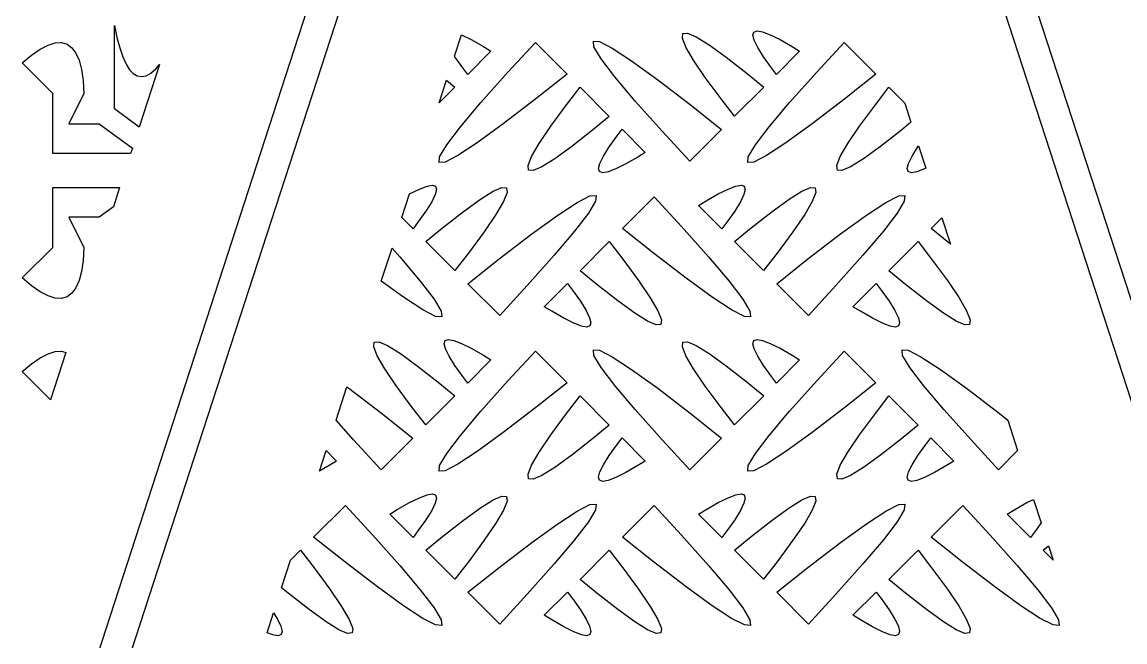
# Model space of a CAD drawing. Header units: metres. Extents: x 20 to 1108, y 20 to 251.
# Drawn here: x 500.8 to 607.9, y 90 to 150.3 of the extents above; entities that cross this region are included whole.
import ezdxf

# ---------------------------------------------------------------- set-up
doc = ezdxf.new("R2010")
doc.units = ezdxf.units.M

msp = doc.modelspace()

# ---------------------------------------------------------------- linework, layer by layer
for p, q in [((485.772, 20.0001), (560.772, 250.826)), ((563.926, 250.826), (488.926, 20)), ((638.926, 20), (563.926, 250.826)), ((567.081, 250.826), (642.081, 20.0001)), ((509.755, 141.835), (509.755, 149.904)), ((509.755, 149.904), (509.995, 148.753)), ((542.791, 146.944), (543.466, 149.025)), ((543.466, 149.025), (543.47, 149.024)), ((543.47, 149.024), (544.432, 148.542)), ((564.946, 148.682), (565, 149.13)), ((565, 149.13), (565.449, 149.172)), ((565.449, 149.172), (566.295, 148.806)), ((571.8, 148.983), (571.892, 149.287)), ((571.924, 148.482), (571.8, 148.983)), ((571.892, 149.287), (572.201, 149.396)), ((572.201, 149.396), (572.726, 149.308)), ((572.726, 149.308), (573.47, 149.024)), ((573.47, 149.024), (574.432, 148.542)), ((502.537, 147.616), (503.305, 148.013)), ((503.305, 148.013), (503.996, 148.226)), ((503.996, 148.226), (504.611, 148.255)), ((504.611, 148.255), (505.15, 148.101)), ((505.15, 148.101), (505.613, 147.762)), ((509.995, 148.753), (510.264, 147.734)), ((544.432, 148.542), (545.613, 147.864)), ((547.992, 145.367), (550.663, 148.259)), ((550.663, 148.259), (553.746, 145.177)), ((556.347, 147.836), (556.297, 148.39)), ((556.297, 148.39), (556.888, 148.351)), ((556.888, 148.351), (558.126, 147.716)), ((565.288, 147.824), (564.946, 148.682)), ((566.295, 148.806), (567.542, 148.031)), ((567.542, 148.031), (569.184, 146.846)), ((572.267, 147.782), (571.924, 148.482)), ((574.432, 148.542), (575.613, 147.864)), ((577.992, 145.367), (580.663, 148.259)), ((580.663, 148.259), (583.746, 145.177)), ((500.777, 146.274), (501.694, 147.035)), ((501.694, 147.035), (502.537, 147.616)), ((505.613, 147.762), (505.999, 147.241)), ((505.999, 147.241), (506.311, 146.534)), ((510.264, 147.734), (510.557, 146.871)), ((510.557, 146.871), (510.874, 146.168)), ((542.827, 146.885), (542.791, 146.944)), ((543.604, 145.792), (542.827, 146.885)), ((546.334, 147.412), (544.087, 145.165)), ((545.613, 147.864), (546.334, 147.412)), ((557.041, 146.682), (556.347, 147.836)), ((558.126, 147.716), (560.011, 146.483)), ((566.026, 146.555), (565.288, 147.824)), ((569.184, 146.846), (571.223, 145.253)), ((572.827, 146.885), (572.267, 147.782)), ((573.604, 145.792), (572.827, 146.885)), ((576.334, 147.412), (574.087, 145.165)), ((575.613, 147.864), (576.334, 147.412)), ((503.758, 143.316), (500.777, 146.274)), ((506.311, 146.534), (506.546, 145.646)), ((510.874, 146.168), (511.215, 145.624)), ((514.131, 146.114), (512.162, 140.051)), ((513.764, 145.701), (514.131, 146.114)), ((544.087, 145.165), (543.604, 145.792)), ((558.379, 144.929), (557.041, 146.682)), ((560.011, 146.483), (562.541, 144.652)), ((567.163, 144.878), (566.026, 146.555)), ((574.087, 145.165), (573.604, 145.792)), ((506.546, 145.646), (506.705, 144.571)), ((511.215, 145.624), (511.58, 145.239)), ((511.58, 145.239), (511.97, 145.012)), ((511.97, 145.012), (512.382, 144.946)), ((512.382, 144.946), (512.82, 145.038)), ((512.82, 145.038), (513.281, 145.29)), ((513.281, 145.29), (513.764, 145.701)), ((545.364, 142.42), (547.992, 145.367)), ((553.746, 145.177), (550.713, 142.775)), ((560.364, 142.58), (558.379, 144.929)), ((568.696, 142.791), (567.163, 144.878)), ((571.223, 145.253), (572.844, 143.922)), ((575.364, 142.42), (577.992, 145.367)), ((583.746, 145.177), (580.713, 142.775)), ((506.705, 144.571), (506.789, 143.315)), ((541.31, 142.388), (542.027, 144.593)), ((542.844, 143.922), (541.31, 142.388)), ((542.027, 144.593), (542.844, 143.922)), ((553.696, 142.209), (555.012, 143.91)), ((555.012, 143.91), (557.843, 141.079)), ((562.541, 144.652), (565.713, 142.225)), ((572.844, 143.922), (570.012, 141.09)), ((583.696, 142.209), (585.012, 143.91)), ((585.012, 143.91), (586.546, 142.376)), ((503.758, 137.476), (503.758, 143.316)), ((506.789, 143.315), (505.307, 140.352)), ((550.713, 142.775), (547.541, 140.347)), ((562.992, 139.633), (560.364, 142.58)), ((570.012, 141.09), (568.696, 142.791)), ((580.713, 142.775), (577.541, 140.347)), ((512.162, 140.051), (509.755, 141.835)), ((543.379, 140.071), (545.364, 142.42)), ((552.163, 140.122), (553.696, 142.209)), ((565.713, 142.225), (568.746, 139.823)), ((573.379, 140.071), (575.364, 142.42)), ((582.163, 140.122), (583.696, 142.209)), ((586.546, 142.376), (587.153, 140.511)), ((557.843, 141.079), (556.223, 139.747)), ((587.153, 140.511), (586.223, 139.747)), ((505.307, 140.352), (508.271, 140.352)), ((508.271, 140.352), (511.492, 137.991)), ((542.041, 138.318), (543.379, 140.071)), ((547.541, 140.347), (545.011, 138.517)), ((551.026, 138.445), (552.163, 140.122)), ((556.223, 139.747), (554.184, 138.154)), ((558.604, 139.208), (559.087, 139.835)), ((559.087, 139.835), (561.334, 137.588)), ((565.663, 136.741), (562.992, 139.633)), ((568.746, 139.823), (565.663, 136.741)), ((572.041, 138.318), (573.379, 140.071)), ((577.541, 140.347), (575.011, 138.517)), ((581.026, 138.445), (582.163, 140.122)), ((586.223, 139.747), (584.184, 138.154)), ((541.347, 137.164), (542.041, 138.318)), ((545.011, 138.517), (543.126, 137.284)), ((550.288, 137.177), (551.026, 138.445)), ((557.827, 138.115), (558.604, 139.208)), ((571.347, 137.164), (572.041, 138.318)), ((575.011, 138.517), (573.126, 137.284)), ((580.288, 137.177), (581.026, 138.445)), ((511.325, 137.476), (503.758, 137.476)), ((511.492, 137.991), (511.325, 137.476)), ((543.126, 137.284), (541.888, 136.649)), ((554.184, 138.154), (552.542, 136.969)), ((556.924, 136.518), (557.267, 137.218)), ((557.267, 137.218), (557.827, 138.115)), ((561.334, 137.588), (560.613, 137.136)), ((573.126, 137.284), (571.888, 136.649)), ((584.184, 138.154), (582.542, 136.969)), ((586.924, 136.518), (587.267, 137.218)), ((587.267, 137.218), (587.827, 138.115)), ((587.827, 138.115), (587.898, 138.215)), ((587.898, 138.215), (588.604, 136.043)), ((541.297, 136.61), (541.347, 137.164)), ((541.888, 136.649), (541.297, 136.61)), ((549.946, 136.318), (550.288, 137.177)), ((550, 135.87), (549.946, 136.318)), ((551.295, 136.194), (550.449, 135.828)), ((552.542, 136.969), (551.295, 136.194)), ((556.8, 136.017), (556.924, 136.518)), ((559.432, 136.458), (558.47, 135.976)), ((560.613, 137.136), (559.432, 136.458)), ((571.297, 136.61), (571.347, 137.164)), ((571.888, 136.649), (571.297, 136.61)), ((579.946, 136.318), (580.288, 137.177)), ((580, 135.87), (579.946, 136.318)), ((581.295, 136.194), (580.449, 135.828)), ((582.542, 136.969), (581.295, 136.194)), ((586.8, 136.017), (586.924, 136.518)), ((550.449, 135.828), (550, 135.87)), ((556.892, 135.713), (556.8, 136.017)), ((557.201, 135.604), (556.892, 135.713)), ((557.726, 135.692), (557.201, 135.604)), ((558.47, 135.976), (557.726, 135.692)), ((580.449, 135.828), (580, 135.87)), ((586.892, 135.713), (586.8, 136.017)), ((587.201, 135.604), (586.892, 135.713)), ((587.726, 135.692), (587.201, 135.604)), ((588.47, 135.976), (587.726, 135.692)), ((588.604, 136.043), (588.47, 135.976)), ((503.758, 128.337), (503.758, 134.177)), ((503.758, 134.177), (510.252, 134.177)), ((510.252, 134.177), (509.646, 132.309)), ((538.439, 133.551), (539.382, 134.024)), ((539.382, 134.024), (540.126, 134.308)), ((540.126, 134.308), (540.652, 134.396)), ((540.652, 134.396), (540.96, 134.287)), ((541.052, 133.983), (540.928, 133.481)), ((540.96, 134.287), (541.052, 133.983)), ((546.557, 133.806), (547.404, 134.172)), ((547.404, 134.172), (547.853, 134.13)), ((547.853, 134.13), (547.907, 133.682)), ((568.42, 133.542), (569.382, 134.024)), ((569.382, 134.024), (570.126, 134.308)), ((570.126, 134.308), (570.652, 134.396)), ((570.652, 134.396), (570.96, 134.287)), ((571.052, 133.983), (570.928, 133.481)), ((570.96, 134.287), (571.052, 133.983)), ((576.557, 133.806), (577.404, 134.172)), ((577.404, 134.172), (577.853, 134.13)), ((577.853, 134.13), (577.907, 133.682)), ((537.688, 131.242), (538.439, 133.551)), ((540.928, 133.481), (540.585, 132.782)), ((543.668, 131.846), (545.311, 133.031)), ((545.311, 133.031), (546.557, 133.806)), ((547.907, 133.682), (547.565, 132.823)), ((554.726, 132.716), (555.964, 133.351)), ((555.964, 133.351), (556.555, 133.39)), ((556.555, 133.39), (556.505, 132.836)), ((559.107, 130.177), (562.19, 133.259)), ((562.19, 133.259), (564.861, 130.367)), ((567.24, 132.864), (568.42, 133.542)), ((570.928, 133.481), (570.585, 132.782)), ((573.668, 131.846), (575.311, 133.031)), ((575.311, 133.031), (576.557, 133.806)), ((577.907, 133.682), (577.565, 132.823)), ((584.726, 132.716), (585.964, 133.351)), ((585.964, 133.351), (586.555, 133.39)), ((586.555, 133.39), (586.505, 132.836)), ((509.646, 132.309), (508.271, 131.301)), ((540.026, 131.885), (539.249, 130.792)), ((540.585, 132.782), (540.026, 131.885)), ((541.629, 130.253), (543.668, 131.846)), ((547.565, 132.823), (546.826, 131.554)), ((552.841, 131.483), (554.726, 132.716)), ((556.505, 132.836), (555.812, 131.682)), ((566.518, 132.412), (567.24, 132.864)), ((568.765, 130.165), (566.518, 132.412)), ((570.026, 131.885), (569.249, 130.792)), ((570.585, 132.782), (570.026, 131.885)), ((571.629, 130.253), (573.668, 131.846)), ((577.565, 132.823), (576.826, 131.554)), ((582.841, 131.483), (584.726, 132.716)), ((586.505, 132.836), (585.812, 131.682)), ((508.271, 131.301), (505.307, 131.301)), ((505.307, 131.301), (506.789, 128.338)), ((538.765, 130.165), (537.688, 131.242)), ((539.249, 130.792), (538.765, 130.165)), ((546.826, 131.554), (545.69, 129.878)), ((550.312, 129.653), (552.841, 131.483)), ((555.812, 131.682), (554.472, 129.929)), ((569.249, 130.792), (568.765, 130.165)), ((576.826, 131.554), (575.69, 129.878)), ((580.312, 129.653), (582.841, 131.483)), ((585.812, 131.682), (584.472, 129.929)), ((589.107, 130.177), (590.167, 131.236)), ((590.167, 131.236), (590.997, 128.68)), ((540.009, 128.921), (541.629, 130.253)), ((545.69, 129.878), (544.157, 127.791)), ((554.472, 129.929), (552.489, 127.58)), ((562.139, 127.775), (559.107, 130.177)), ((564.861, 130.367), (567.489, 127.42)), ((570.009, 128.921), (571.629, 130.253)), ((575.69, 129.878), (574.157, 127.791)), ((584.472, 129.929), (582.489, 127.58)), ((590.997, 128.68), (589.107, 130.177)), ((542.84, 126.09), (540.009, 128.921)), ((547.139, 127.225), (550.312, 129.653)), ((555.008, 126.078), (557.84, 128.91)), ((557.84, 128.91), (559.157, 127.209)), ((572.84, 126.09), (570.009, 128.921)), ((577.139, 127.225), (580.312, 129.653)), ((585.008, 126.078), (587.84, 128.91)), ((587.84, 128.91), (589.157, 127.209)), ((500.777, 125.379), (503.758, 128.337)), ((506.789, 128.338), (506.705, 127.081)), ((535.685, 125.077), (536.725, 128.277)), ((536.725, 128.277), (537.489, 127.42)), ((544.157, 127.791), (542.84, 126.09)), ((552.489, 127.58), (549.861, 124.633)), ((565.312, 125.348), (562.139, 127.775)), ((574.157, 127.791), (572.84, 126.09)), ((582.489, 127.58), (579.861, 124.633)), ((506.705, 127.081), (506.546, 126.007)), ((537.489, 127.42), (539.473, 125.071)), ((544.107, 124.823), (547.139, 127.225)), ((559.157, 127.209), (560.69, 125.122)), ((567.489, 127.42), (569.473, 125.071)), ((574.107, 124.823), (577.139, 127.225)), ((589.157, 127.209), (590.69, 125.122)), ((506.546, 126.007), (506.311, 125.118)), ((556.629, 124.747), (555.008, 126.078)), ((586.629, 124.747), (585.008, 126.078)), ((501.694, 124.617), (500.777, 125.379)), ((502.537, 124.036), (501.694, 124.617)), ((505.999, 124.411), (505.613, 123.891)), ((506.311, 125.118), (505.999, 124.411)), ((537.841, 123.517), (535.685, 125.077)), ((539.473, 125.071), (540.812, 123.318)), ((547.19, 121.741), (544.107, 124.823)), ((549.861, 124.633), (547.19, 121.741)), ((551.518, 122.588), (553.765, 124.835)), ((553.765, 124.835), (554.249, 124.208)), ((558.668, 123.154), (556.629, 124.747)), ((560.69, 125.122), (561.827, 123.445)), ((567.841, 123.517), (565.312, 125.348)), ((569.473, 125.071), (570.812, 123.318)), ((577.19, 121.741), (574.107, 124.823)), ((579.861, 124.633), (577.19, 121.741)), ((581.518, 122.588), (583.765, 124.835)), ((583.765, 124.835), (584.249, 124.208)), ((588.668, 123.154), (586.629, 124.747)), ((590.69, 125.122), (591.827, 123.445)), ((503.305, 123.64), (502.537, 124.036)), ((503.996, 123.427), (503.305, 123.64)), ((504.611, 123.398), (503.996, 123.427)), ((505.15, 123.552), (504.611, 123.398)), ((505.613, 123.891), (505.15, 123.552)), ((539.726, 122.284), (537.841, 123.517)), ((540.812, 123.318), (541.505, 122.164)), ((554.249, 124.208), (555.026, 123.115)), ((561.827, 123.445), (562.565, 122.176)), ((569.726, 122.284), (567.841, 123.517)), ((570.812, 123.318), (571.505, 122.164)), ((584.249, 124.208), (585.026, 123.115)), ((591.827, 123.445), (592.565, 122.176)), ((540.964, 121.649), (539.726, 122.284)), ((552.24, 122.136), (551.518, 122.588)), ((555.026, 123.115), (555.585, 122.218)), ((555.585, 122.218), (555.928, 121.518)), ((560.311, 121.969), (558.668, 123.154)), ((570.964, 121.649), (569.726, 122.284)), ((582.24, 122.136), (581.518, 122.588)), ((585.026, 123.115), (585.585, 122.218)), ((585.585, 122.218), (585.928, 121.518)), ((590.311, 121.969), (588.668, 123.154)), ((541.555, 121.61), (540.964, 121.649)), ((541.505, 122.164), (541.555, 121.61)), ((553.42, 121.458), (552.24, 122.136)), ((554.382, 120.976), (553.42, 121.458)), ((555.928, 121.518), (556.052, 121.017)), ((561.557, 121.194), (560.311, 121.969)), ((562.404, 120.828), (561.557, 121.194)), ((562.565, 122.176), (562.907, 121.318)), ((562.907, 121.318), (562.853, 120.87)), ((571.555, 121.61), (570.964, 121.649)), ((571.505, 122.164), (571.555, 121.61)), ((583.42, 121.458), (582.24, 122.136)), ((584.382, 120.976), (583.42, 121.458)), ((585.928, 121.518), (586.052, 121.017)), ((591.557, 121.194), (590.311, 121.969)), ((592.404, 120.828), (591.557, 121.194)), ((592.565, 122.176), (592.907, 121.318)), ((592.907, 121.318), (592.853, 120.87)), ((555.126, 120.692), (554.382, 120.976)), ((555.652, 120.604), (555.126, 120.692)), ((555.96, 120.713), (555.652, 120.604)), ((556.052, 121.017), (555.96, 120.713)), ((562.853, 120.87), (562.404, 120.828)), ((585.126, 120.692), (584.382, 120.976)), ((585.652, 120.604), (585.126, 120.692)), ((585.96, 120.713), (585.652, 120.604)), ((586.052, 121.017), (585.96, 120.713)), ((592.853, 120.87), (592.404, 120.828)), ((534.946, 118.682), (535, 119.13)), ((535, 119.13), (535.449, 119.173)), ((535.449, 119.173), (536.295, 118.807)), ((541.8, 118.982), (541.892, 119.287)), ((541.924, 118.481), (541.8, 118.982)), ((541.892, 119.287), (542.201, 119.396)), ((542.201, 119.396), (542.726, 119.308)), ((542.726, 119.308), (543.47, 119.023)), ((543.47, 119.023), (544.432, 118.542)), ((564.946, 118.682), (565, 119.13)), ((565, 119.13), (565.449, 119.173)), ((565.449, 119.173), (566.295, 118.807)), ((571.8, 118.982), (571.892, 119.287)), ((571.924, 118.481), (571.8, 118.982)), ((571.892, 119.287), (572.201, 119.396)), ((572.201, 119.396), (572.726, 119.308)), ((572.726, 119.308), (573.47, 119.023)), ((573.47, 119.023), (574.432, 118.542)), ((502.537, 117.616), (503.305, 118.013)), ((503.305, 118.013), (503.996, 118.226)), ((505.039, 118.132), (503.543, 113.527)), ((503.996, 118.226), (504.611, 118.255)), ((504.611, 118.255), (505.039, 118.132)), ((535.288, 117.824), (534.946, 118.682)), ((536.295, 118.807), (537.542, 118.03)), ((537.542, 118.03), (539.184, 116.847)), ((542.267, 117.781), (541.924, 118.481)), ((544.432, 118.542), (545.613, 117.864)), ((547.992, 115.367), (550.663, 118.259)), ((550.663, 118.259), (553.746, 115.177)), ((556.347, 117.836), (556.297, 118.39)), ((556.297, 118.39), (556.888, 118.352)), ((556.888, 118.352), (558.126, 117.716)), ((565.288, 117.824), (564.946, 118.682)), ((566.295, 118.807), (567.542, 118.03)), ((567.542, 118.03), (569.184, 116.847)), ((572.267, 117.781), (571.924, 118.481)), ((574.432, 118.542), (575.613, 117.864)), ((577.992, 115.367), (580.663, 118.259)), ((580.663, 118.259), (583.746, 115.177)), ((586.347, 117.836), (586.297, 118.39)), ((586.297, 118.39), (586.888, 118.352)), ((586.888, 118.352), (588.126, 117.716)), ((500.777, 116.274), (501.694, 117.035)), ((501.694, 117.035), (502.537, 117.616)), ((536.026, 116.556), (535.288, 117.824)), ((539.184, 116.847), (541.223, 115.253)), ((542.827, 116.886), (542.267, 117.781)), ((543.604, 115.792), (542.827, 116.886)), ((546.334, 117.412), (544.087, 115.165)), ((545.613, 117.864), (546.334, 117.412)), ((557.041, 116.682), (556.347, 117.836)), ((558.126, 117.716), (560.011, 116.482)), ((566.026, 116.556), (565.288, 117.824)), ((569.184, 116.847), (571.223, 115.253)), ((572.827, 116.886), (572.267, 117.781)), ((573.604, 115.792), (572.827, 116.886)), ((576.334, 117.412), (574.087, 115.165)), ((575.613, 117.864), (576.334, 117.412)), ((587.041, 116.682), (586.347, 117.836)), ((588.126, 117.716), (590.011, 116.482)), ((503.543, 113.527), (500.777, 116.274)), ((537.163, 114.878), (536.026, 116.556)), ((544.087, 115.165), (543.604, 115.792)), ((558.379, 114.93), (557.041, 116.682)), ((560.011, 116.482), (562.541, 114.652)), ((567.163, 114.878), (566.026, 116.556)), ((574.087, 115.165), (573.604, 115.792)), ((588.379, 114.93), (587.041, 116.682)), ((590.011, 116.482), (592.541, 114.652)), ((531.288, 111.543), (532.344, 114.794)), ((532.344, 114.794), (532.541, 114.652)), ((538.696, 112.791), (537.163, 114.878)), ((541.223, 115.253), (542.844, 113.922)), ((545.364, 112.42), (547.992, 115.367)), ((553.746, 115.177), (550.713, 112.774)), ((560.364, 112.58), (558.379, 114.93)), ((568.696, 112.791), (567.163, 114.878)), ((571.223, 115.253), (572.844, 113.922)), ((575.364, 112.42), (577.992, 115.367)), ((583.746, 115.177), (580.713, 112.774)), ((590.364, 112.58), (588.379, 114.93)), ((532.541, 114.652), (535.713, 112.226)), ((542.844, 113.922), (540.012, 111.09)), ((553.696, 112.209), (555.012, 113.91)), ((555.012, 113.91), (557.843, 111.078)), ((562.541, 114.652), (565.713, 112.226)), ((572.844, 113.922), (570.012, 111.09)), ((583.696, 112.209), (585.012, 113.91)), ((585.012, 113.91), (587.843, 111.078)), ((592.541, 114.652), (595.713, 112.226)), ((540.012, 111.09), (538.696, 112.791)), ((550.713, 112.774), (547.541, 110.347)), ((562.992, 109.633), (560.364, 112.58)), ((570.012, 111.09), (568.696, 112.791)), ((580.713, 112.774), (577.541, 110.347)), ((592.992, 109.633), (590.364, 112.58)), ((532.992, 109.633), (531.288, 111.543)), ((535.713, 112.226), (538.746, 109.823)), ((543.379, 110.07), (545.364, 112.42)), ((552.163, 110.122), (553.696, 112.209)), ((565.713, 112.226), (568.746, 109.823)), ((573.379, 110.07), (575.364, 112.42)), ((582.163, 110.122), (583.696, 112.209)), ((595.713, 112.226), (596.561, 111.554)), ((596.561, 111.554), (597.521, 108.599)), ((557.843, 111.078), (556.223, 109.747)), ((587.843, 111.078), (586.223, 109.747)), ((535.663, 106.741), (532.992, 109.633)), ((538.746, 109.823), (535.663, 106.741)), ((542.041, 108.318), (543.379, 110.07)), ((547.541, 110.347), (545.011, 108.517)), ((551.026, 108.444), (552.163, 110.122)), ((556.223, 109.747), (554.184, 108.153)), ((558.604, 109.208), (559.087, 109.835)), ((559.087, 109.835), (561.334, 107.588)), ((565.663, 106.741), (562.992, 109.633)), ((568.746, 109.823), (565.663, 106.741)), ((572.041, 108.318), (573.379, 110.07)), ((577.541, 110.347), (575.011, 108.517)), ((581.026, 108.444), (582.163, 110.122)), ((586.223, 109.747), (584.184, 108.153)), ((588.604, 109.208), (589.087, 109.835)), ((589.087, 109.835), (591.334, 107.588)), ((595.663, 106.741), (592.992, 109.633)), ((529.682, 106.602), (530.33, 108.593)), ((530.33, 108.593), (531.334, 107.588)), ((541.347, 107.164), (542.041, 108.318)), ((545.011, 108.517), (543.126, 107.284)), ((550.288, 107.177), (551.026, 108.444)), ((557.827, 108.114), (558.604, 109.208)), ((571.347, 107.164), (572.041, 108.318)), ((575.011, 108.517), (573.126, 107.284)), ((580.288, 107.177), (581.026, 108.444)), ((587.827, 108.114), (588.604, 109.208)), ((597.521, 108.599), (595.663, 106.741)), ((531.334, 107.588), (530.613, 107.136)), ((543.126, 107.284), (541.888, 106.648)), ((554.184, 108.153), (552.542, 106.969)), ((556.924, 106.519), (557.267, 107.219)), ((557.267, 107.219), (557.827, 108.114)), ((561.334, 107.588), (560.613, 107.136)), ((573.126, 107.284), (571.888, 106.648)), ((584.184, 108.153), (582.542, 106.969)), ((586.924, 106.519), (587.267, 107.219)), ((587.267, 107.219), (587.827, 108.114)), ((591.334, 107.588), (590.613, 107.136)), ((530.613, 107.136), (529.682, 106.602)), ((541.297, 106.61), (541.347, 107.164)), ((541.888, 106.648), (541.297, 106.61)), ((549.946, 106.318), (550.288, 107.177)), ((550, 105.87), (549.946, 106.318)), ((551.295, 106.193), (550.449, 105.827)), ((552.542, 106.969), (551.295, 106.193)), ((556.8, 106.018), (556.924, 106.519)), ((559.432, 106.458), (558.47, 105.977)), ((560.613, 107.136), (559.432, 106.458)), ((571.297, 106.61), (571.347, 107.164)), ((571.888, 106.648), (571.297, 106.61)), ((579.946, 106.318), (580.288, 107.177)), ((580, 105.87), (579.946, 106.318)), ((581.295, 106.193), (580.449, 105.827)), ((582.542, 106.969), (581.295, 106.193)), ((586.8, 106.018), (586.924, 106.519)), ((589.432, 106.458), (588.47, 105.977)), ((590.613, 107.136), (589.432, 106.458)), ((550.449, 105.827), (550, 105.87)), ((556.892, 105.713), (556.8, 106.018)), ((557.201, 105.604), (556.892, 105.713)), ((557.726, 105.692), (557.201, 105.604)), ((558.47, 105.977), (557.726, 105.692)), ((580.449, 105.827), (580, 105.87)), ((586.892, 105.713), (586.8, 106.018)), ((587.201, 105.604), (586.892, 105.713)), ((587.726, 105.692), (587.201, 105.604)), ((588.47, 105.977), (587.726, 105.692)), ((538.42, 103.542), (539.382, 104.023)), ((539.382, 104.023), (540.126, 104.308)), ((540.126, 104.308), (540.652, 104.396)), ((540.652, 104.396), (540.96, 104.287)), ((541.052, 103.982), (540.928, 103.481)), ((540.96, 104.287), (541.052, 103.982)), ((546.557, 103.807), (547.404, 104.173)), ((547.404, 104.173), (547.853, 104.13)), ((547.853, 104.13), (547.907, 103.682)), ((568.42, 103.542), (569.382, 104.023)), ((569.382, 104.023), (570.126, 104.308)), ((570.126, 104.308), (570.652, 104.396)), ((570.652, 104.396), (570.96, 104.287)), ((571.052, 103.982), (570.928, 103.481)), ((570.96, 104.287), (571.052, 103.982)), ((576.557, 103.807), (577.404, 104.173)), ((577.404, 104.173), (577.853, 104.13)), ((577.853, 104.13), (577.907, 103.682)), ((529.107, 100.177), (532.19, 103.259)), ((532.19, 103.259), (534.861, 100.367)), ((537.24, 102.864), (538.42, 103.542)), ((540.928, 103.481), (540.585, 102.781)), ((543.668, 101.847), (545.311, 103.031)), ((545.311, 103.031), (546.557, 103.807)), ((547.907, 103.682), (547.565, 102.823)), ((554.726, 102.716), (555.964, 103.352)), ((555.964, 103.352), (556.555, 103.39)), ((556.555, 103.39), (556.505, 102.836)), ((559.107, 100.177), (562.19, 103.259)), ((562.19, 103.259), (564.861, 100.367)), ((567.24, 102.864), (568.42, 103.542)), ((570.928, 103.481), (570.585, 102.781)), ((573.668, 101.847), (575.311, 103.031)), ((575.311, 103.031), (576.557, 103.807)), ((577.907, 103.682), (577.565, 102.823)), ((584.726, 102.716), (585.964, 103.352)), ((585.964, 103.352), (586.555, 103.39)), ((586.555, 103.39), (586.505, 102.836)), ((589.107, 100.177), (592.19, 103.259)), ((592.19, 103.259), (594.861, 100.367)), ((597.24, 102.864), (598.42, 103.542)), ((598.42, 103.542), (599.06, 103.862)), ((599.06, 103.862), (599.804, 101.573)), ((536.518, 102.412), (537.24, 102.864)), ((538.765, 100.165), (536.518, 102.412)), ((540.026, 101.885), (539.249, 100.792)), ((540.585, 102.781), (540.026, 101.885)), ((541.629, 100.253), (543.668, 101.847)), ((547.565, 102.823), (546.826, 101.555)), ((552.841, 101.483), (554.726, 102.716)), ((556.505, 102.836), (555.812, 101.682)), ((566.518, 102.412), (567.24, 102.864)), ((568.765, 100.165), (566.518, 102.412)), ((570.026, 101.885), (569.249, 100.792)), ((570.585, 102.781), (570.026, 101.885)), ((571.629, 100.253), (573.668, 101.847)), ((577.565, 102.823), (576.826, 101.555)), ((582.841, 101.483), (584.726, 102.716)), ((586.505, 102.836), (585.812, 101.682)), ((596.518, 102.412), (597.24, 102.864)), ((598.765, 100.165), (596.518, 102.412)), ((539.249, 100.792), (538.765, 100.165)), ((546.826, 101.555), (545.69, 99.8779)), ((550.312, 99.6533), (552.841, 101.483)), ((555.812, 101.682), (554.472, 99.9287)), ((569.249, 100.792), (568.765, 100.165)), ((576.826, 101.555), (575.69, 99.8779)), ((580.312, 99.6533), (582.841, 101.483)), ((585.812, 101.682), (584.472, 99.9287)), ((599.249, 100.792), (598.765, 100.165)), ((599.804, 101.573), (599.249, 100.792)), ((532.139, 97.7744), (529.107, 100.177)), ((534.861, 100.367), (537.489, 97.4199)), ((540.009, 98.9219), (541.629, 100.253)), ((545.69, 99.8779), (544.157, 97.791)), ((554.472, 99.9287), (552.489, 97.5801)), ((562.139, 97.7744), (559.107, 100.177)), ((564.861, 100.367), (567.489, 97.4199)), ((570.009, 98.9219), (571.629, 100.253)), ((575.69, 99.8779), (574.157, 97.791)), ((584.472, 99.9287), (582.489, 97.5801)), ((592.139, 97.7744), (589.107, 100.177)), ((594.861, 100.367), (597.489, 97.4199)), ((526.867, 97.9365), (527.84, 98.9102)), ((527.84, 98.9102), (529.157, 97.209)), ((542.84, 96.0898), (540.009, 98.9219)), ((547.139, 97.2256), (550.312, 99.6533)), ((555.008, 96.0781), (557.84, 98.9102)), ((557.84, 98.9102), (559.157, 97.209)), ((572.84, 96.0898), (570.009, 98.9219)), ((577.139, 97.2256), (580.312, 99.6533)), ((585.008, 96.0781), (587.84, 98.9102)), ((587.84, 98.9102), (589.157, 97.209)), ((600.009, 98.9219), (600.527, 99.3477)), ((600.982, 97.9492), (600.009, 98.9219)), ((600.527, 99.3477), (600.982, 97.9492)), ((525.999, 95.2646), (526.867, 97.9365)), ((535.312, 95.3477), (532.139, 97.7744)), ((544.157, 97.791), (542.84, 96.0898)), ((552.489, 97.5801), (549.861, 94.6328)), ((565.312, 95.3477), (562.139, 97.7744)), ((574.157, 97.791), (572.84, 96.0898)), ((582.489, 97.5801), (579.861, 94.6328)), ((595.312, 95.3477), (592.139, 97.7744)), ((529.157, 97.209), (530.69, 95.1221)), ((537.489, 97.4199), (539.473, 95.0703)), ((544.107, 94.8232), (547.139, 97.2256)), ((559.157, 97.209), (560.69, 95.1221)), ((567.489, 97.4199), (569.473, 95.0703)), ((574.107, 94.8232), (577.139, 97.2256)), ((589.157, 97.209), (590.69, 95.1221)), ((597.489, 97.4199), (599.473, 95.0703)), ((556.629, 94.7471), (555.008, 96.0781)), ((586.629, 94.7471), (585.008, 96.0781)), ((526.629, 94.7471), (525.999, 95.2646)), ((528.668, 93.1533), (526.629, 94.7471)), ((530.69, 95.1221), (531.827, 93.4443)), ((537.841, 93.5176), (535.312, 95.3477)), ((539.473, 95.0703), (540.812, 93.3184)), ((547.19, 91.7412), (544.107, 94.8232)), ((549.861, 94.6328), (547.19, 91.7412)), ((551.518, 92.5879), (553.765, 94.835)), ((553.765, 94.835), (554.249, 94.208)), ((558.668, 93.1533), (556.629, 94.7471)), ((560.69, 95.1221), (561.827, 93.4443)), ((567.841, 93.5176), (565.312, 95.3477)), ((569.473, 95.0703), (570.812, 93.3184)), ((577.19, 91.7412), (574.107, 94.8232)), ((579.861, 94.6328), (577.19, 91.7412)), ((581.518, 92.5879), (583.765, 94.835)), ((583.765, 94.835), (584.249, 94.208)), ((588.668, 93.1533), (586.629, 94.7471)), ((590.69, 95.1221), (591.827, 93.4443)), ((597.841, 93.5176), (595.312, 95.3477)), ((599.473, 95.0703), (600.812, 93.3184)), ((531.827, 93.4443), (532.565, 92.1758)), ((539.726, 92.2842), (537.841, 93.5176)), ((540.812, 93.3184), (541.505, 92.1641)), ((554.249, 94.208), (555.026, 93.1143)), ((561.827, 93.4443), (562.565, 92.1758)), ((569.726, 92.2842), (567.841, 93.5176)), ((570.812, 93.3184), (571.505, 92.1641)), ((584.249, 94.208), (585.026, 93.1143)), ((591.827, 93.4443), (592.565, 92.1758)), ((599.726, 92.2842), (597.841, 93.5176)), ((600.812, 93.3184), (601.505, 92.1641)), ((524.581, 90.9004), (525.207, 92.8262)), ((525.207, 92.8262), (525.585, 92.2188)), ((525.585, 92.2188), (525.928, 91.5186)), ((530.311, 91.9697), (528.668, 93.1533)), ((532.565, 92.1758), (532.907, 91.3184)), ((540.964, 91.6484), (539.726, 92.2842)), ((552.24, 92.1357), (551.518, 92.5879)), ((555.026, 93.1143), (555.585, 92.2188)), ((555.585, 92.2188), (555.928, 91.5186)), ((560.311, 91.9697), (558.668, 93.1533)), ((562.565, 92.1758), (562.907, 91.3184)), ((570.964, 91.6484), (569.726, 92.2842)), ((582.24, 92.1357), (581.518, 92.5879)), ((585.026, 93.1143), (585.585, 92.2188)), ((585.585, 92.2188), (585.928, 91.5186)), ((590.311, 91.9697), (588.668, 93.1533)), ((592.565, 92.1758), (592.907, 91.3184)), ((600.964, 91.6484), (599.726, 92.2842)), ((525.928, 91.5186), (526.052, 91.0176)), ((531.557, 91.1934), (530.311, 91.9697)), ((532.404, 90.8271), (531.557, 91.1934)), ((532.907, 91.3184), (532.853, 90.8701)), ((541.555, 91.6104), (540.964, 91.6484)), ((541.505, 92.1641), (541.555, 91.6104)), ((553.42, 91.458), (552.24, 92.1357)), ((554.382, 90.9766), (553.42, 91.458)), ((555.928, 91.5186), (556.052, 91.0176)), ((561.557, 91.1934), (560.311, 91.9697)), ((562.404, 90.8271), (561.557, 91.1934)), ((562.907, 91.3184), (562.853, 90.8701)), ((571.555, 91.6104), (570.964, 91.6484)), ((571.505, 92.1641), (571.555, 91.6104)), ((583.42, 91.458), (582.24, 92.1357)), ((584.382, 90.9766), (583.42, 91.458)), ((585.928, 91.5186), (586.052, 91.0176)), ((591.557, 91.1934), (590.311, 91.9697)), ((592.404, 90.8271), (591.557, 91.1934)), ((592.907, 91.3184), (592.853, 90.8701)), ((601.555, 91.6104), (600.964, 91.6484)), ((601.505, 92.1641), (601.555, 91.6104)), ((525.126, 90.6924), (524.581, 90.9004)), ((525.652, 90.6045), (525.126, 90.6924)), ((525.96, 90.7129), (525.652, 90.6045)), ((526.052, 91.0176), (525.96, 90.7129)), ((532.853, 90.8701), (532.404, 90.8271)), ((555.126, 90.6924), (554.382, 90.9766)), ((555.652, 90.6045), (555.126, 90.6924)), ((555.96, 90.7129), (555.652, 90.6045)), ((556.052, 91.0176), (555.96, 90.7129)), ((562.853, 90.8701), (562.404, 90.8271)), ((585.126, 90.6924), (584.382, 90.9766)), ((585.652, 90.6045), (585.126, 90.6924)), ((585.96, 90.7129), (585.652, 90.6045)), ((586.052, 91.0176), (585.96, 90.7129)), ((592.853, 90.8701), (592.404, 90.8271))]:
    msp.add_line(p, q)

doc.saveas('drawing.dxf')
